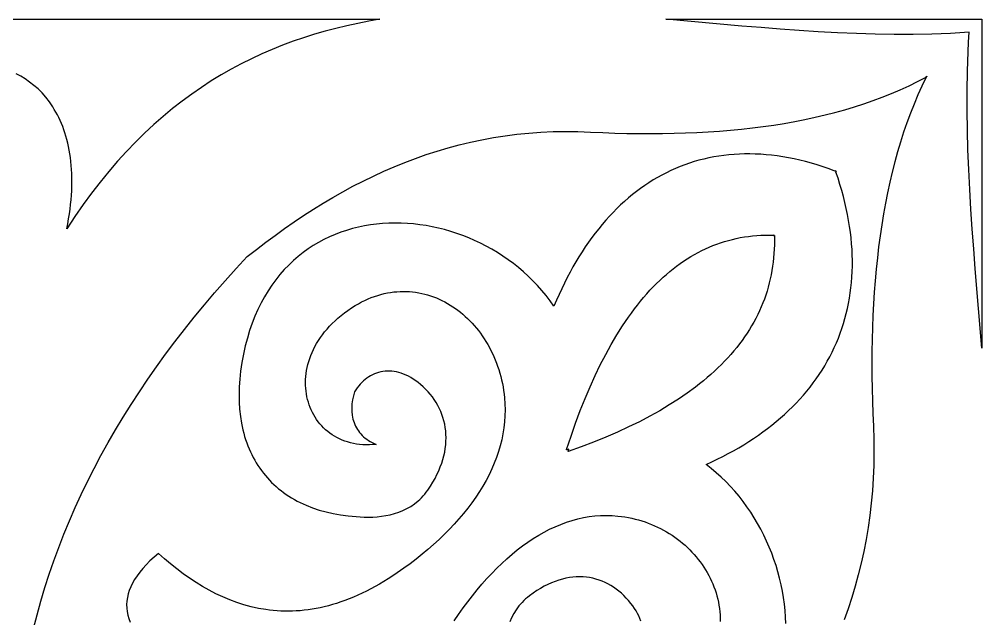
# Model space of a CAD drawing. Extents: x -375 to 375, y -1025 to 1025.
# Drawn here: x -197.2 to -125, y -357 to -312.1 of the extents above; entities that cross this region are included whole.
import ezdxf

# ---------------------------------------------------------------- set-up
doc = ezdxf.new("R2010")
doc.units = 0
doc.layers.add('LAYER_1', color=18, linetype='CONTINUOUS')

msp = doc.modelspace()

# ---------------------------------------------------------------- linework, layer by layer
at = {"layer": 'LAYER_1'}
for points in [[(-229.876, -312.121), (-170.124, -312.121), (-170.956, -312.266), (-171.783, -312.427), (-172.605, -312.605), (-173.422, -312.801), (-174.234, -313.016), (-175.04, -313.249), (-175.841, -313.501), (-176.636, -313.774), (-177.425, -314.067), (-178.208, -314.381), (-178.985, -314.717), (-179.755, -315.075), (-180.519, -315.457), (-181.276, -315.861), (-182.027, -316.29), (-182.77, -316.744), (-183.507, -317.223), (-184.236, -317.727), (-184.958, -318.258), (-185.673, -318.816), (-186.379, -319.402), (-187.078, -320.015), (-187.769, -320.658), (-188.452, -321.33), (-189.127, -322.031), (-189.793, -322.763), (-190.45, -323.527), (-191.099, -324.322), (-191.739, -325.149), (-192.37, -326.009), (-192.992, -326.902), (-193.605, -327.83), (-193.53, -327.451), (-193.463, -327.079), (-193.405, -326.713), (-193.354, -326.352), (-193.311, -325.998), (-193.276, -325.65), (-193.249, -325.307), (-193.229, -324.971), (-193.217, -324.64), (-193.212, -324.315), (-193.213, -323.997), (-193.222, -323.684), (-193.238, -323.377), (-193.26, -323.077), (-193.289, -322.782), (-193.324, -322.493), (-193.365, -322.21), (-193.413, -321.933), (-193.467, -321.662), (-193.526, -321.397), (-193.592, -321.138), (-193.663, -320.885), (-193.739, -320.638), (-193.821, -320.397), (-193.908, -320.161), (-194, -319.932), (-194.098, -319.709), (-194.2, -319.491), (-194.306, -319.28), (-194.418, -319.074), (-194.534, -318.875), (-194.654, -318.681), (-194.907, -318.312), (-195.175, -317.967), (-195.458, -317.645), (-195.755, -317.347), (-196.065, -317.074), (-196.386, -316.823), (-196.717, -316.597), (-197.058, -316.395), (-197.407, -316.216)], [(-196.094, -357.782), (-195.833, -356.755), (-195.551, -355.734), (-195.247, -354.718), (-194.922, -353.706), (-194.575, -352.699), (-194.206, -351.697), (-193.817, -350.7), (-193.406, -349.708), (-192.974, -348.72), (-192.521, -347.737), (-192.047, -346.759), (-191.553, -345.785), (-191.038, -344.816), (-190.502, -343.852), (-189.947, -342.892), (-189.37, -341.936), (-188.774, -340.985), (-188.157, -340.039), (-187.52, -339.097), (-186.864, -338.159), (-186.188, -337.226), (-185.492, -336.297), (-184.776, -335.372), (-184.041, -334.451), (-183.286, -333.535), (-182.513, -332.623), (-181.72, -331.715), (-180.908, -330.812), (-180.077, -329.912), (-179.385, -329.369), (-178.687, -328.837), (-177.984, -328.316), (-177.276, -327.808), (-176.562, -327.313), (-175.841, -326.831), (-175.115, -326.363), (-174.382, -325.909), (-173.643, -325.47), (-172.897, -325.046), (-172.144, -324.638), (-171.383, -324.246), (-170.615, -323.871), (-169.84, -323.513), (-169.056, -323.172), (-168.265, -322.85), (-167.465, -322.547), (-166.656, -322.263), (-165.839, -321.998), (-165.013, -321.754), (-164.178, -321.53), (-163.333, -321.328), (-162.479, -321.147), (-161.614, -320.988), (-160.74, -320.852), (-159.856, -320.739), (-158.961, -320.65), (-158.055, -320.584), (-157.139, -320.544), (-156.211, -320.528), (-155.272, -320.538), (-154.322, -320.574), (-153.408, -320.615), (-152.501, -320.647), (-151.601, -320.671), (-150.707, -320.685), (-149.821, -320.689), (-148.942, -320.684), (-148.071, -320.668), (-147.207, -320.643), (-146.351, -320.607), (-145.503, -320.56), (-144.663, -320.503), (-143.832, -320.435), (-143.009, -320.356), (-142.194, -320.265), (-141.388, -320.163), (-140.591, -320.048), (-139.803, -319.922), (-139.024, -319.784), (-138.255, -319.633), (-137.495, -319.47), (-136.744, -319.294), (-136.004, -319.105), (-135.273, -318.903), (-134.553, -318.687), (-133.843, -318.458), (-133.144, -318.215), (-132.455, -317.958), (-131.777, -317.687), (-131.11, -317.401), (-130.454, -317.101), (-129.809, -316.786), (-129.175, -316.455), (-129.12, -316.396), (-129.129, -316.415), (-129.109, -316.407), (-129.167, -316.465), (-129.484, -317.124), (-129.787, -317.795), (-130.075, -318.477), (-130.35, -319.171), (-130.611, -319.877), (-130.858, -320.593), (-131.091, -321.321), (-131.312, -322.06), (-131.519, -322.809), (-131.713, -323.569), (-131.895, -324.339), (-132.064, -325.12), (-132.221, -325.911), (-132.366, -326.711), (-132.499, -327.521), (-132.62, -328.341), (-132.73, -329.17), (-132.828, -330.009), (-132.915, -330.856), (-132.992, -331.713), (-133.057, -332.578), (-133.112, -333.452), (-133.157, -334.334), (-133.191, -335.225), (-133.216, -336.123), (-133.231, -337.03), (-133.236, -337.944), (-133.231, -338.866), (-133.218, -339.795), (-133.196, -340.732), (-133.164, -341.675), (-133.125, -342.626), (-133.09, -343.615), (-133.081, -344.592), (-133.096, -345.557), (-133.135, -346.51), (-133.198, -347.452), (-133.284, -348.384), (-133.393, -349.304), (-133.523, -350.213), (-133.676, -351.112), (-133.85, -352.001), (-134.045, -352.88), (-134.26, -353.749), (-134.494, -354.609), (-134.749, -355.459), (-135.022, -356.3), (-135.313, -357.132)], [(-139.687, -357.406), (-139.708, -356.921), (-139.745, -356.435), (-139.798, -355.949), (-139.865, -355.464), (-139.948, -354.98), (-140.045, -354.498), (-140.158, -354.018), (-140.284, -353.542), (-140.426, -353.069), (-140.581, -352.6), (-140.751, -352.135), (-140.935, -351.676), (-141.132, -351.223), (-141.344, -350.775), (-141.569, -350.335), (-141.807, -349.902), (-142.059, -349.477), (-142.324, -349.061), (-142.603, -348.654), (-142.894, -348.256), (-143.198, -347.868), (-143.514, -347.492), (-143.844, -347.126), (-144.185, -346.773), (-144.539, -346.432), (-144.905, -346.104), (-145.283, -345.789), (-145.672, -345.489), (-145.245, -345.293), (-144.825, -345.092), (-144.413, -344.886), (-144.009, -344.674), (-143.612, -344.457), (-143.224, -344.235), (-142.843, -344.007), (-142.47, -343.775), (-142.106, -343.537), (-141.749, -343.294), (-141.401, -343.046), (-141.06, -342.792), (-140.728, -342.534), (-140.405, -342.271), (-140.089, -342.003), (-139.782, -341.73), (-139.484, -341.452), (-139.194, -341.169), (-138.912, -340.882), (-138.639, -340.589), (-138.375, -340.292), (-138.12, -339.99), (-137.873, -339.684), (-137.635, -339.373), (-137.406, -339.057), (-137.186, -338.737), (-136.974, -338.413), (-136.772, -338.083), (-136.579, -337.75), (-136.395, -337.412), (-136.22, -337.07), (-136.054, -336.723), (-135.898, -336.372), (-135.751, -336.017), (-135.613, -335.658), (-135.485, -335.294), (-135.366, -334.926), (-135.257, -334.555), (-135.157, -334.179), (-135.067, -333.799), (-134.987, -333.415), (-134.916, -333.027), (-134.856, -332.635), (-134.805, -332.24), (-134.764, -331.84), (-134.732, -331.437), (-134.711, -331.03), (-134.7, -330.619), (-134.699, -330.205), (-134.708, -329.786), (-134.728, -329.365), (-134.757, -328.939), (-134.797, -328.51), (-134.848, -328.078), (-134.908, -327.642), (-134.979, -327.203), (-135.061, -326.76), (-135.153, -326.314), (-135.256, -325.865), (-135.37, -325.412), (-135.494, -324.956), (-135.629, -324.497), (-135.775, -324.034), (-135.932, -323.569), (-135.892, -323.528), (-135.91, -323.527), (-135.921, -323.526), (-135.931, -323.533), (-135.935, -323.522), (-135.947, -323.518), (-135.94, -323.507), (-135.94, -323.502), (-135.945, -323.502), (-135.955, -323.51), (-135.958, -323.497), (-135.97, -323.493), (-135.963, -323.482), (-135.964, -323.47), (-135.964, -323.451), (-136.004, -323.494), (-136.451, -323.331), (-136.896, -323.179), (-137.337, -323.038), (-137.775, -322.909), (-138.211, -322.791), (-138.643, -322.684), (-139.071, -322.588), (-139.497, -322.503), (-139.919, -322.429), (-140.338, -322.366), (-140.754, -322.314), (-141.166, -322.272), (-141.575, -322.241), (-141.98, -322.221), (-142.382, -322.211), (-142.78, -322.212), (-143.175, -322.224), (-143.566, -322.246), (-143.954, -322.278), (-144.338, -322.321), (-144.718, -322.374), (-145.095, -322.437), (-145.468, -322.511), (-145.837, -322.594), (-146.202, -322.688), (-146.563, -322.792), (-146.92, -322.905), (-147.274, -323.029), (-147.623, -323.162), (-147.969, -323.306), (-148.31, -323.459), (-148.647, -323.621), (-148.981, -323.794), (-149.31, -323.976), (-149.634, -324.167), (-149.955, -324.368), (-150.271, -324.578), (-150.583, -324.798), (-150.891, -325.027), (-151.194, -325.265), (-151.493, -325.513), (-151.788, -325.77), (-152.078, -326.036), (-152.363, -326.31), (-152.644, -326.594), (-152.921, -326.887), (-153.193, -327.189), (-153.46, -327.499), (-153.722, -327.819), (-153.98, -328.147), (-154.233, -328.484), (-154.481, -328.829), (-154.724, -329.183), (-154.963, -329.545), (-155.197, -329.916), (-155.425, -330.296), (-155.649, -330.683), (-155.868, -331.079), (-156.081, -331.484), (-156.29, -331.896), (-156.493, -332.317), (-156.692, -332.745), (-156.885, -333.182), (-157.073, -333.627), (-157.361, -333.221), (-157.664, -332.828), (-157.979, -332.447), (-158.307, -332.079), (-158.647, -331.724), (-158.998, -331.382), (-159.36, -331.052), (-159.733, -330.736), (-160.115, -330.433), (-160.506, -330.144), (-160.907, -329.868), (-161.315, -329.606), (-161.731, -329.358), (-162.154, -329.124), (-162.584, -328.904), (-163.02, -328.698), (-163.462, -328.507), (-163.908, -328.33), (-164.359, -328.168), (-164.813, -328.021), (-165.272, -327.889), (-165.733, -327.773), (-166.196, -327.671), (-166.661, -327.585), (-167.127, -327.515), (-167.594, -327.461), (-168.061, -327.422), (-168.528, -327.399), (-168.994, -327.393), (-169.458, -327.403), (-169.921, -327.43), (-170.38, -327.473), (-170.837, -327.532), (-171.291, -327.609), (-171.74, -327.703), (-172.184, -327.814), (-172.623, -327.942), (-173.057, -328.088), (-173.484, -328.252), (-173.905, -328.433), (-174.318, -328.632), (-174.723, -328.849), (-175.12, -329.085), (-175.508, -329.338), (-175.887, -329.611), (-176.255, -329.901), (-176.613, -330.211), (-176.96, -330.54), (-177.295, -330.887), (-177.618, -331.254), (-177.928, -331.64), (-178.225, -332.046), (-178.509, -332.472), (-178.778, -332.917), (-179.032, -333.382), (-179.271, -333.867), (-179.494, -334.372), (-179.7, -334.898), (-179.89, -335.444), (-180.062, -336.011), (-180.216, -336.599), (-180.351, -337.208), (-180.467, -337.837), (-180.564, -338.488), (-180.629, -339.088), (-180.67, -339.675), (-180.685, -340.249), (-180.675, -340.808), (-180.641, -341.354), (-180.583, -341.885), (-180.5, -342.4), (-180.394, -342.901), (-180.332, -343.146), (-180.264, -343.386), (-180.19, -343.623), (-180.111, -343.855), (-180.025, -344.084), (-179.934, -344.308), (-179.837, -344.528), (-179.735, -344.744), (-179.627, -344.956), (-179.513, -345.163), (-179.393, -345.366), (-179.268, -345.565), (-179.138, -345.759), (-179.002, -345.948), (-178.86, -346.134), (-178.713, -346.314), (-178.561, -346.49), (-178.403, -346.662), (-178.24, -346.828), (-178.071, -346.99), (-177.897, -347.148), (-177.718, -347.3), (-177.533, -347.447), (-177.344, -347.59), (-177.149, -347.728), (-176.949, -347.86), (-176.744, -347.988), (-176.534, -348.11), (-176.318, -348.228), (-176.098, -348.34), (-175.642, -348.548), (-175.167, -348.736), (-174.671, -348.902), (-174.157, -349.045), (-173.623, -349.167), (-173.07, -349.266), (-172.499, -349.342), (-171.91, -349.394), (-171.302, -349.423), (-170.977, -349.429), (-170.651, -349.423), (-170.324, -349.403), (-169.997, -349.369), (-169.671, -349.319), (-169.348, -349.252), (-169.029, -349.168), (-168.715, -349.064), (-168.407, -348.94), (-168.107, -348.795), (-167.816, -348.626), (-167.534, -348.434), (-167.263, -348.217), (-167.132, -348.099), (-167.005, -347.974), (-166.88, -347.842), (-166.76, -347.703), (-166.643, -347.557), (-166.529, -347.404), (-166.335, -347.113), (-166.156, -346.823), (-165.993, -346.534), (-165.845, -346.246), (-165.712, -345.959), (-165.594, -345.675), (-165.491, -345.392), (-165.403, -345.111), (-165.328, -344.832), (-165.268, -344.556), (-165.222, -344.283), (-165.189, -344.012), (-165.17, -343.745), (-165.164, -343.48), (-165.171, -343.219), (-165.191, -342.962), (-165.223, -342.708), (-165.268, -342.458), (-165.325, -342.213), (-165.394, -341.972), (-165.475, -341.735), (-165.567, -341.504), (-165.67, -341.277), (-165.785, -341.055), (-165.91, -340.839), (-166.046, -340.629), (-166.193, -340.424), (-166.35, -340.225), (-166.517, -340.032), (-166.693, -339.845), (-166.88, -339.665), (-167.075, -339.492), (-167.257, -339.343), (-167.439, -339.206), (-167.621, -339.082), (-167.803, -338.971), (-167.984, -338.871), (-168.165, -338.783), (-168.346, -338.707), (-168.525, -338.643), (-168.704, -338.589), (-168.88, -338.547), (-169.056, -338.516), (-169.23, -338.495), (-169.401, -338.485), (-169.571, -338.486), (-169.738, -338.496), (-169.903, -338.516), (-170.065, -338.546), (-170.223, -338.586), (-170.379, -338.635), (-170.531, -338.693), (-170.68, -338.761), (-170.825, -338.837), (-170.966, -338.921), (-171.102, -339.014), (-171.234, -339.116), (-171.362, -339.225), (-171.484, -339.342), (-171.602, -339.467), (-171.714, -339.599), (-171.821, -339.738), (-171.922, -339.885), (-172.018, -340.038), (-172.109, -340.335), (-172.177, -340.633), (-172.221, -340.93), (-172.239, -341.225), (-172.232, -341.517), (-172.2, -341.803), (-172.175, -341.943), (-172.142, -342.081), (-172.104, -342.217), (-172.058, -342.351), (-172.006, -342.482), (-171.948, -342.61), (-171.882, -342.735), (-171.81, -342.856), (-171.731, -342.974), (-171.645, -343.089), (-171.552, -343.199), (-171.453, -343.305), (-171.346, -343.407), (-171.232, -343.504), (-171.111, -343.596), (-170.983, -343.683), (-170.848, -343.765), (-170.706, -343.842), (-170.556, -343.913), (-170.399, -343.978), (-170.66, -344.001), (-170.915, -344.013), (-171.165, -344.014), (-171.41, -344.004), (-171.648, -343.983), (-171.882, -343.953), (-172.109, -343.912), (-172.33, -343.862), (-172.546, -343.802), (-172.755, -343.733), (-172.958, -343.654), (-173.155, -343.568), (-173.345, -343.473), (-173.529, -343.369), (-173.706, -343.258), (-173.876, -343.139), (-174.04, -343.013), (-174.196, -342.88), (-174.345, -342.739), (-174.487, -342.593), (-174.622, -342.439), (-174.75, -342.28), (-174.869, -342.115), (-174.982, -341.945), (-175.086, -341.769), (-175.183, -341.588), (-175.272, -341.402), (-175.352, -341.212), (-175.425, -341.018), (-175.489, -340.82), (-175.545, -340.617), (-175.592, -340.412), (-175.631, -340.203), (-175.661, -339.992), (-175.682, -339.777), (-175.694, -339.561), (-175.698, -339.342), (-175.692, -339.121), (-175.677, -338.899), (-175.652, -338.675), (-175.618, -338.45), (-175.575, -338.225), (-175.521, -337.998), (-175.459, -337.772), (-175.386, -337.545), (-175.303, -337.319), (-175.21, -337.093), (-175.107, -336.868), (-174.993, -336.644), (-174.869, -336.421), (-174.735, -336.199), (-174.59, -335.98), (-174.434, -335.762), (-174.267, -335.547), (-174.09, -335.334), (-173.901, -335.124), (-173.701, -334.918), (-173.49, -334.714), (-173.267, -334.514), (-173.033, -334.318), (-172.788, -334.127), (-172.53, -333.939), (-172.261, -333.757), (-171.98, -333.579), (-171.739, -333.438), (-171.497, -333.309), (-171.255, -333.189), (-171.013, -333.08), (-170.771, -332.981), (-170.529, -332.892), (-170.287, -332.813), (-170.046, -332.743), (-169.805, -332.683), (-169.564, -332.632), (-169.325, -332.591), (-169.086, -332.559), (-168.847, -332.536), (-168.61, -332.522), (-168.374, -332.517), (-168.14, -332.521), (-167.907, -332.533), (-167.675, -332.554), (-167.445, -332.583), (-167.217, -332.62), (-166.991, -332.665), (-166.766, -332.719), (-166.544, -332.78), (-166.324, -332.849), (-166.107, -332.925), (-165.892, -333.009), (-165.679, -333.1), (-165.47, -333.199), (-165.263, -333.304), (-165.059, -333.417), (-164.859, -333.536), (-164.661, -333.662), (-164.467, -333.795), (-164.277, -333.934), (-164.09, -334.079), (-163.906, -334.231), (-163.727, -334.389), (-163.552, -334.553), (-163.38, -334.722), (-163.213, -334.898), (-163.05, -335.078), (-162.892, -335.265), (-162.738, -335.457), (-162.589, -335.653), (-162.445, -335.856), (-162.306, -336.063), (-162.172, -336.274), (-162.043, -336.491), (-161.919, -336.712), (-161.801, -336.938), (-161.688, -337.168), (-161.581, -337.402), (-161.48, -337.64), (-161.384, -337.883), (-161.295, -338.129), (-161.212, -338.379), (-161.135, -338.632), (-161.064, -338.889), (-161, -339.149), (-160.943, -339.413), (-160.893, -339.679), (-160.849, -339.949), (-160.812, -340.221), (-160.783, -340.496), (-160.749, -340.948), (-160.737, -341.399), (-160.747, -341.85), (-160.777, -342.299), (-160.828, -342.746), (-160.9, -343.192), (-160.992, -343.636), (-161.103, -344.079), (-161.234, -344.519), (-161.384, -344.957), (-161.552, -345.392), (-161.739, -345.824), (-161.944, -346.254), (-162.167, -346.681), (-162.407, -347.104), (-162.664, -347.523), (-162.938, -347.939), (-163.229, -348.352), (-163.535, -348.76), (-163.857, -349.163), (-164.194, -349.563), (-164.547, -349.958), (-164.914, -350.347), (-165.295, -350.732), (-165.691, -351.112), (-166.1, -351.486), (-166.522, -351.855), (-166.958, -352.218), (-167.406, -352.574), (-167.866, -352.925), (-168.339, -353.269), (-168.823, -353.607), (-169.16, -353.833), (-169.495, -354.049), (-169.828, -354.256), (-170.159, -354.452), (-170.488, -354.638), (-170.816, -354.815), (-171.141, -354.982), (-171.465, -355.14), (-171.787, -355.289), (-172.106, -355.428), (-172.425, -355.558), (-172.741, -355.679), (-173.055, -355.791), (-173.367, -355.894), (-173.678, -355.989), (-173.987, -356.075), (-174.294, -356.152), (-174.599, -356.221), (-174.902, -356.282), (-175.203, -356.334), (-175.503, -356.379), (-175.801, -356.415), (-176.096, -356.444), (-176.391, -356.465), (-176.683, -356.478), (-176.973, -356.484), (-177.262, -356.482), (-177.549, -356.473), (-177.834, -356.457), (-178.118, -356.433), (-178.399, -356.403), (-178.679, -356.365), (-179.233, -356.27), (-179.781, -356.149), (-180.321, -356.002), (-180.854, -355.83), (-181.38, -355.635), (-181.9, -355.416), (-182.413, -355.176), (-182.918, -354.914), (-183.417, -354.632), (-183.91, -354.33), (-184.395, -354.01), (-184.874, -353.671), (-185.347, -353.316), (-185.812, -352.945), (-186.271, -352.558), (-186.724, -352.156), (-187.057, -352.439), (-187.363, -352.72), (-187.644, -353), (-187.899, -353.278), (-188.13, -353.555), (-188.335, -353.83), (-188.515, -354.105), (-188.671, -354.377), (-188.803, -354.649), (-188.912, -354.919), (-188.996, -355.188), (-189.057, -355.456), (-189.095, -355.722), (-189.111, -355.987), (-189.103, -356.251), (-189.074, -356.514), (-189.022, -356.776), (-188.949, -357.036), (-188.854, -357.295)], [(-164.552, -357.209), (-164.221, -356.718), (-163.884, -356.238), (-163.541, -355.772), (-163.192, -355.319), (-162.838, -354.88), (-162.478, -354.454), (-162.113, -354.043), (-161.743, -353.646), (-161.369, -353.264), (-160.989, -352.897), (-160.605, -352.546), (-160.217, -352.211), (-159.825, -351.893), (-159.429, -351.591), (-159.029, -351.306), (-158.625, -351.038), (-158.219, -350.788), (-157.809, -350.557), (-157.396, -350.343), (-156.98, -350.149), (-156.562, -349.973), (-156.141, -349.817), (-155.718, -349.681), (-155.293, -349.565), (-154.866, -349.47), (-154.437, -349.395), (-154.007, -349.342), (-153.575, -349.311), (-153.142, -349.301), (-152.709, -349.313), (-152.274, -349.348), (-152.01, -349.379), (-151.748, -349.417), (-151.489, -349.463), (-151.233, -349.515), (-150.98, -349.575), (-150.729, -349.641), (-150.482, -349.715), (-150.239, -349.795), (-149.999, -349.881), (-149.762, -349.974), (-149.529, -350.073), (-149.3, -350.179), (-149.075, -350.29), (-148.854, -350.407), (-148.637, -350.53), (-148.425, -350.659), (-148.216, -350.793), (-148.013, -350.933), (-147.814, -351.078), (-147.62, -351.228), (-147.43, -351.383), (-147.246, -351.543), (-147.067, -351.707), (-146.893, -351.877), (-146.725, -352.051), (-146.562, -352.229), (-146.404, -352.411), (-146.252, -352.598), (-146.107, -352.789), (-145.967, -352.983), (-145.833, -353.181), (-145.706, -353.383), (-145.584, -353.589), (-145.47, -353.797), (-145.361, -354.009), (-145.26, -354.224), (-145.165, -354.442), (-145.078, -354.663), (-144.997, -354.887), (-144.924, -355.113), (-144.857, -355.342), (-144.799, -355.573), (-144.747, -355.806), (-144.704, -356.042), (-144.668, -356.279), (-144.64, -356.519), (-144.62, -356.76), (-144.609, -357.002), (-144.605, -357.246)], [(-150.555, -357.217), (-150.628, -357.029), (-150.712, -356.841), (-150.808, -356.652), (-150.916, -356.463), (-151.035, -356.273), (-151.166, -356.084), (-151.309, -355.895), (-151.476, -355.692), (-151.649, -355.498), (-151.828, -355.314), (-152.014, -355.14), (-152.205, -354.977), (-152.402, -354.825), (-152.604, -354.683), (-152.812, -354.553), (-153.025, -354.433), (-153.243, -354.326), (-153.466, -354.23), (-153.693, -354.146), (-153.925, -354.074), (-154.161, -354.015), (-154.401, -353.968), (-154.645, -353.935), (-154.892, -353.914), (-155.143, -353.907), (-155.397, -353.913), (-155.655, -353.933), (-155.915, -353.967), (-156.178, -354.015), (-156.443, -354.077), (-156.711, -354.155), (-156.981, -354.247), (-157.253, -354.354), (-157.526, -354.477), (-157.801, -354.615), (-158.078, -354.769), (-158.356, -354.938), (-158.635, -355.124), (-158.914, -355.327), (-159.062, -355.445), (-159.202, -355.566), (-159.335, -355.692), (-159.462, -355.821), (-159.582, -355.954), (-159.696, -356.09), (-159.904, -356.372), (-160.089, -356.665), (-160.251, -356.968), (-160.39, -357.28)]]:
    msp.add_lwpolyline(points, dxfattribs=at)
for points in [[(-125, -336.773), (-125.487, -330.825), (-125.602, -329.335), (-125.711, -327.846), (-125.811, -326.358), (-125.899, -324.871), (-125.974, -323.386), (-126.034, -321.904), (-126.075, -320.425), (-126.097, -318.95), (-126.097, -317.479), (-126.072, -316.013), (-126.05, -315.283), (-126.021, -314.553), (-125.985, -313.826), (-125.942, -313.099), (-126.639, -313.145), (-127.339, -313.183), (-128.04, -313.213), (-128.742, -313.236), (-130.15, -313.261), (-131.564, -313.262), (-132.982, -313.239), (-134.403, -313.196), (-135.827, -313.134), (-137.255, -313.056), (-138.684, -312.964), (-140.114, -312.86), (-141.545, -312.747), (-142.977, -312.627), (-148.693, -312.121), (-125, -312.121)], [(-140.594, -328.298), (-140.578, -328.298), (-140.594, -328.312), (-140.594, -328.344), (-140.563, -328.344), (-140.55, -328.327), (-140.55, -328.344), (-140.533, -328.345), (-140.549, -328.359), (-140.544, -328.692), (-140.547, -329.023), (-140.558, -329.351), (-140.577, -329.676), (-140.603, -329.999), (-140.638, -330.32), (-140.68, -330.637), (-140.73, -330.953), (-140.788, -331.265), (-140.854, -331.575), (-140.927, -331.883), (-141.009, -332.188), (-141.098, -332.49), (-141.195, -332.79), (-141.3, -333.088), (-141.413, -333.382), (-141.533, -333.674), (-141.662, -333.964), (-141.798, -334.251), (-141.942, -334.536), (-142.093, -334.817), (-142.253, -335.097), (-142.42, -335.373), (-142.596, -335.648), (-142.779, -335.919), (-142.97, -336.188), (-143.168, -336.455), (-143.375, -336.719), (-143.589, -336.98), (-143.811, -337.239), (-144.041, -337.495), (-144.279, -337.748), (-144.524, -337.999), (-144.778, -338.248), (-145.039, -338.494), (-145.308, -338.737), (-145.584, -338.978), (-145.869, -339.216), (-146.161, -339.452), (-146.461, -339.685), (-147.085, -340.143), (-147.739, -340.591), (-148.425, -341.028), (-149.142, -341.456), (-149.89, -341.873), (-150.67, -342.279), (-151.48, -342.676), (-152.322, -343.062), (-153.194, -343.437), (-154.098, -343.803), (-155.033, -344.158), (-155.998, -344.502), (-156.016, -344.522), (-156.021, -344.522), (-156.015, -344.511), (-156.028, -344.516), (-156.028, -344.511), (-156.009, -344.491), (-155.957, -344.328), (-156.115, -344.382), (-156.133, -344.401), (-156.138, -344.401), (-156.133, -344.388), (-156.145, -344.394), (-156.144, -344.389), (-156.126, -344.371), (-155.795, -343.366), (-155.453, -342.394), (-155.102, -341.453), (-154.741, -340.546), (-154.37, -339.67), (-153.989, -338.827), (-153.598, -338.016), (-153.197, -337.238), (-152.786, -336.492), (-152.366, -335.778), (-151.935, -335.097), (-151.494, -334.448), (-151.27, -334.136), (-151.044, -333.832), (-150.815, -333.536), (-150.584, -333.248), (-150.35, -332.968), (-150.113, -332.697), (-149.875, -332.433), (-149.633, -332.178), (-149.39, -331.931), (-149.143, -331.691), (-148.895, -331.46), (-148.643, -331.237), (-148.39, -331.023), (-148.134, -330.816), (-147.875, -330.617), (-147.614, -330.427), (-147.35, -330.245), (-147.084, -330.07), (-146.816, -329.904), (-146.545, -329.746), (-146.272, -329.597), (-145.996, -329.455), (-145.717, -329.322), (-145.437, -329.196), (-145.153, -329.079), (-144.868, -328.97), (-144.579, -328.869), (-144.289, -328.776), (-143.995, -328.691), (-143.7, -328.615), (-143.402, -328.546), (-143.101, -328.486), (-142.798, -328.434), (-142.493, -328.39), (-142.185, -328.354), (-141.874, -328.327), (-141.561, -328.307), (-141.246, -328.296), (-140.928, -328.293), (-140.608, -328.298), (-140.594, -328.281)]]:
    msp.add_lwpolyline(points, close=True, dxfattribs=at)

doc.saveas('drawing.dxf')
